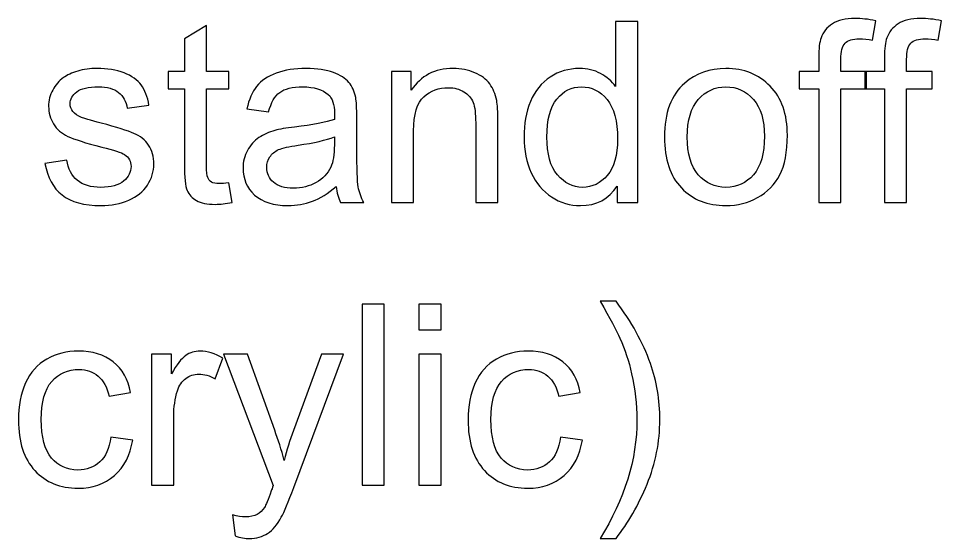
# Model space of a CAD drawing. Header units: inches. Extents: x -3.1 to 14.9, y -9.8 to 5.5.
# Drawn here: x 12.356 to 13.573, y -0.628 to 0.058 of the extents above; entities that cross this region are included whole.
import ezdxf

# ---------------------------------------------------------------- set-up
doc = ezdxf.new("R2010")
doc.units = ezdxf.units.IN
doc.header["$MEASUREMENT"] = 0
doc.layers.add('Layer 1', color=7, linetype='Continuous')

msp = doc.modelspace()

# ---------------------------------------------------------------- linework, layer by layer
at = {"layer": 'Layer 1', "color": 250}
for points, knots in [([(13.1451, -0.185), (13.1451, -0.185), (13.1451, -0.1632), (13.1451, -0.1632), (13.1451, -0.1632), (13.1341, -0.1804), (13.118, -0.1889), (13.0967, -0.1889), (13.0967, -0.1889), (13.083, -0.1889), (13.0703, -0.1851), (13.0587, -0.1775), (13.0587, -0.1775), (13.0472, -0.17), (13.0382, -0.1594), (13.0319, -0.1457), (13.0319, -0.1457), (13.0255, -0.1321), (13.0224, -0.1165), (13.0224, -0.0988), (13.0224, -0.0988), (13.0224, -0.0815), (13.0252, -0.0659), (13.031, -0.0518), (13.031, -0.0518), (13.0367, -0.0378), (13.0454, -0.027), (13.0569, -0.0195), (13.0569, -0.0195), (13.0684, -0.012), (13.0812, -0.0083), (13.0955, -0.0083), (13.0955, -0.0083), (13.1059, -0.0083), (13.1151, -0.0105), (13.1232, -0.0149), (13.1232, -0.0149), (13.1314, -0.0193), (13.138, -0.025), (13.1431, -0.032), (13.1431, -0.032), (13.1431, -0.032), (13.1431, 0.0536), (13.1431, 0.0536), (13.1431, 0.0536), (13.1431, 0.0536), (13.1722, 0.0536), (13.1722, 0.0536), (13.1722, 0.0536), (13.1722, 0.0536), (13.1722, -0.185), (13.1722, -0.185), (13.1722, -0.185), (13.1722, -0.185), (13.1451, -0.185), (13.1451, -0.185)], [0, 0, 0, 0, 0.066667, 0.066667, 0.066667, 0.066667, 0.133333, 0.133333, 0.133333, 0.133333, 0.2, 0.2, 0.2, 0.2, 0.266667, 0.266667, 0.266667, 0.266667, 0.333333, 0.333333, 0.333333, 0.333333, 0.4, 0.4, 0.4, 0.4, 0.466667, 0.466667, 0.466667, 0.466667, 0.533333, 0.533333, 0.533333, 0.533333, 0.6, 0.6, 0.6, 0.6, 0.666667, 0.666667, 0.666667, 0.666667, 0.733333, 0.733333, 0.733333, 0.733333, 0.8, 0.8, 0.8, 0.8, 0.866667, 0.866667, 0.866667, 0.866667, 1, 1, 1, 1]), ([(13.4107, -0.185), (13.4107, -0.185), (13.4107, -0.035), (13.4107, -0.035), (13.4107, -0.035), (13.4107, -0.035), (13.3849, -0.035), (13.3849, -0.035), (13.3849, -0.035), (13.3849, -0.035), (13.3849, -0.0122), (13.3849, -0.0122), (13.3849, -0.0122), (13.3849, -0.0122), (13.4107, -0.0122), (13.4107, -0.0122), (13.4107, -0.0122), (13.4107, -0.0122), (13.4107, 0.0062), (13.4107, 0.0062), (13.4107, 0.0062), (13.4107, 0.0178), (13.4117, 0.0265), (13.4138, 0.0321), (13.4138, 0.0321), (13.4166, 0.0397), (13.4216, 0.0459), (13.4287, 0.0506), (13.4287, 0.0506), (13.4358, 0.0553), (13.4457, 0.0576), (13.4586, 0.0576), (13.4586, 0.0576), (13.4668, 0.0576), (13.4759, 0.0567), (13.4859, 0.0547), (13.4859, 0.0547), (13.4859, 0.0547), (13.4815, 0.0291), (13.4815, 0.0291), (13.4815, 0.0291), (13.4755, 0.0302), (13.4697, 0.0308), (13.4642, 0.0308), (13.4642, 0.0308), (13.4554, 0.0308), (13.4491, 0.0289), (13.4454, 0.0251), (13.4454, 0.0251), (13.4417, 0.0213), (13.4399, 0.0142), (13.4399, 0.0037), (13.4399, 0.0037), (13.4399, 0.0037), (13.4399, -0.0122), (13.4399, -0.0122), (13.4399, -0.0122), (13.4399, -0.0122), (13.4735, -0.0122), (13.4735, -0.0122), (13.4735, -0.0122), (13.4735, -0.0122), (13.4735, -0.035), (13.4735, -0.035), (13.4735, -0.035), (13.4735, -0.035), (13.4399, -0.035), (13.4399, -0.035), (13.4399, -0.035), (13.4399, -0.035), (13.4399, -0.185), (13.4399, -0.185), (13.4399, -0.185), (13.4399, -0.185), (13.4107, -0.185), (13.4107, -0.185)], [0, 0, 0, 0, 0.05, 0.05, 0.05, 0.05, 0.1, 0.1, 0.1, 0.1, 0.15, 0.15, 0.15, 0.15, 0.2, 0.2, 0.2, 0.2, 0.25, 0.25, 0.25, 0.25, 0.3, 0.3, 0.3, 0.3, 0.35, 0.35, 0.35, 0.35, 0.4, 0.4, 0.4, 0.4, 0.45, 0.45, 0.45, 0.45, 0.5, 0.5, 0.5, 0.5, 0.55, 0.55, 0.55, 0.55, 0.6, 0.6, 0.6, 0.6, 0.65, 0.65, 0.65, 0.65, 0.7, 0.7, 0.7, 0.7, 0.75, 0.75, 0.75, 0.75, 0.8, 0.8, 0.8, 0.8, 0.85, 0.85, 0.85, 0.85, 0.9, 0.9, 0.9, 0.9, 1, 1, 1, 1]), ([(13.4973, -0.185), (13.4973, -0.185), (13.4973, -0.035), (13.4973, -0.035), (13.4973, -0.035), (13.4973, -0.035), (13.4715, -0.035), (13.4715, -0.035), (13.4715, -0.035), (13.4715, -0.035), (13.4715, -0.0122), (13.4715, -0.0122), (13.4715, -0.0122), (13.4715, -0.0122), (13.4973, -0.0122), (13.4973, -0.0122), (13.4973, -0.0122), (13.4973, -0.0122), (13.4973, 0.0062), (13.4973, 0.0062), (13.4973, 0.0062), (13.4973, 0.0178), (13.4984, 0.0265), (13.5004, 0.0321), (13.5004, 0.0321), (13.5032, 0.0397), (13.5082, 0.0459), (13.5153, 0.0506), (13.5153, 0.0506), (13.5224, 0.0553), (13.5324, 0.0576), (13.5452, 0.0576), (13.5452, 0.0576), (13.5534, 0.0576), (13.5625, 0.0567), (13.5725, 0.0547), (13.5725, 0.0547), (13.5725, 0.0547), (13.5681, 0.0291), (13.5681, 0.0291), (13.5681, 0.0291), (13.5621, 0.0302), (13.5563, 0.0308), (13.5509, 0.0308), (13.5509, 0.0308), (13.542, 0.0308), (13.5357, 0.0289), (13.532, 0.0251), (13.532, 0.0251), (13.5283, 0.0213), (13.5265, 0.0142), (13.5265, 0.0037), (13.5265, 0.0037), (13.5265, 0.0037), (13.5265, -0.0122), (13.5265, -0.0122), (13.5265, -0.0122), (13.5265, -0.0122), (13.5601, -0.0122), (13.5601, -0.0122), (13.5601, -0.0122), (13.5601, -0.0122), (13.5601, -0.035), (13.5601, -0.035), (13.5601, -0.035), (13.5601, -0.035), (13.5265, -0.035), (13.5265, -0.035), (13.5265, -0.035), (13.5265, -0.035), (13.5265, -0.185), (13.5265, -0.185), (13.5265, -0.185), (13.5265, -0.185), (13.4973, -0.185), (13.4973, -0.185)], [0, 0, 0, 0, 0.05, 0.05, 0.05, 0.05, 0.1, 0.1, 0.1, 0.1, 0.15, 0.15, 0.15, 0.15, 0.2, 0.2, 0.2, 0.2, 0.25, 0.25, 0.25, 0.25, 0.3, 0.3, 0.3, 0.3, 0.35, 0.35, 0.35, 0.35, 0.4, 0.4, 0.4, 0.4, 0.45, 0.45, 0.45, 0.45, 0.5, 0.5, 0.5, 0.5, 0.55, 0.55, 0.55, 0.55, 0.6, 0.6, 0.6, 0.6, 0.65, 0.65, 0.65, 0.65, 0.7, 0.7, 0.7, 0.7, 0.75, 0.75, 0.75, 0.75, 0.8, 0.8, 0.8, 0.8, 0.85, 0.85, 0.85, 0.85, 0.9, 0.9, 0.9, 0.9, 1, 1, 1, 1]), ([(12.6335, -0.1588), (12.6335, -0.1588), (12.6377, -0.1847), (12.6377, -0.1847), (12.6377, -0.1847), (12.6295, -0.1864), (12.6221, -0.1873), (12.6156, -0.1873), (12.6156, -0.1873), (12.605, -0.1873), (12.5967, -0.1856), (12.5909, -0.1823), (12.5909, -0.1823), (12.585, -0.1789), (12.5809, -0.1745), (12.5785, -0.169), (12.5785, -0.169), (12.5761, -0.1635), (12.5749, -0.152), (12.5749, -0.1344), (12.5749, -0.1344), (12.5749, -0.1344), (12.5749, -0.035), (12.5749, -0.035), (12.5749, -0.035), (12.5749, -0.035), (12.5534, -0.035), (12.5534, -0.035), (12.5534, -0.035), (12.5534, -0.035), (12.5534, -0.0122), (12.5534, -0.0122), (12.5534, -0.0122), (12.5534, -0.0122), (12.5749, -0.0122), (12.5749, -0.0122), (12.5749, -0.0122), (12.5749, -0.0122), (12.5749, 0.0306), (12.5749, 0.0306), (12.5749, 0.0306), (12.5749, 0.0306), (12.6041, 0.0482), (12.6041, 0.0482), (12.6041, 0.0482), (12.6041, 0.0482), (12.6041, -0.0122), (12.6041, -0.0122), (12.6041, -0.0122), (12.6041, -0.0122), (12.6335, -0.0122), (12.6335, -0.0122), (12.6335, -0.0122), (12.6335, -0.0122), (12.6335, -0.035), (12.6335, -0.035), (12.6335, -0.035), (12.6335, -0.035), (12.6041, -0.035), (12.6041, -0.035), (12.6041, -0.035), (12.6041, -0.035), (12.6041, -0.136), (12.6041, -0.136), (12.6041, -0.136), (12.6041, -0.1444), (12.6046, -0.1498), (12.6056, -0.1521), (12.6056, -0.1521), (12.6066, -0.1545), (12.6083, -0.1564), (12.6106, -0.1579), (12.6106, -0.1579), (12.613, -0.1593), (12.6163, -0.16), (12.6206, -0.16), (12.6206, -0.16), (12.6239, -0.16), (12.6282, -0.1596), (12.6335, -0.1588)], [0, 0, 0, 0, 0.047619, 0.047619, 0.047619, 0.047619, 0.095238, 0.095238, 0.095238, 0.095238, 0.142857, 0.142857, 0.142857, 0.142857, 0.190476, 0.190476, 0.190476, 0.190476, 0.238095, 0.238095, 0.238095, 0.238095, 0.285714, 0.285714, 0.285714, 0.285714, 0.333333, 0.333333, 0.333333, 0.333333, 0.380952, 0.380952, 0.380952, 0.380952, 0.428571, 0.428571, 0.428571, 0.428571, 0.47619, 0.47619, 0.47619, 0.47619, 0.52381, 0.52381, 0.52381, 0.52381, 0.571429, 0.571429, 0.571429, 0.571429, 0.619048, 0.619048, 0.619048, 0.619048, 0.666667, 0.666667, 0.666667, 0.666667, 0.714286, 0.714286, 0.714286, 0.714286, 0.761905, 0.761905, 0.761905, 0.761905, 0.809524, 0.809524, 0.809524, 0.809524, 0.857143, 0.857143, 0.857143, 0.857143, 0.904762, 0.904762, 0.904762, 0.904762, 1, 1, 1, 1]), ([(12.3912, -0.1334), (12.3912, -0.1334), (12.4201, -0.1289), (12.4201, -0.1289), (12.4201, -0.1289), (12.4217, -0.1405), (12.4263, -0.1494), (12.4337, -0.1556), (12.4337, -0.1556), (12.4411, -0.1618), (12.4515, -0.1649), (12.4649, -0.1649), (12.4649, -0.1649), (12.4784, -0.1649), (12.4884, -0.1621), (12.4949, -0.1566), (12.4949, -0.1566), (12.5014, -0.1511), (12.5046, -0.1447), (12.5046, -0.1374), (12.5046, -0.1374), (12.5046, -0.1307), (12.5017, -0.1255), (12.496, -0.1217), (12.496, -0.1217), (12.492, -0.1191), (12.482, -0.1158), (12.466, -0.1118), (12.466, -0.1118), (12.4446, -0.1064), (12.4296, -0.1017), (12.4214, -0.0977), (12.4214, -0.0977), (12.4131, -0.0938), (12.4067, -0.0883), (12.4025, -0.0813), (12.4025, -0.0813), (12.3982, -0.0743), (12.396, -0.0665), (12.396, -0.0581), (12.396, -0.0581), (12.396, -0.0504), (12.3978, -0.0433), (12.4014, -0.0367), (12.4014, -0.0367), (12.4049, -0.0301), (12.4097, -0.0246), (12.4157, -0.0203), (12.4157, -0.0203), (12.4203, -0.017), (12.4265, -0.0141), (12.4344, -0.0118), (12.4344, -0.0118), (12.4422, -0.0094), (12.4507, -0.0083), (12.4597, -0.0083), (12.4597, -0.0083), (12.4732, -0.0083), (12.4851, -0.0103), (12.4954, -0.0141), (12.4954, -0.0141), (12.5057, -0.018), (12.5132, -0.0233), (12.5181, -0.03), (12.5181, -0.03), (12.523, -0.0367), (12.5264, -0.0456), (12.5282, -0.0568), (12.5282, -0.0568), (12.5282, -0.0568), (12.4996, -0.0607), (12.4996, -0.0607), (12.4996, -0.0607), (12.4982, -0.0518), (12.4945, -0.0449), (12.4882, -0.0399), (12.4882, -0.0399), (12.482, -0.0349), (12.4732, -0.0324), (12.4618, -0.0324), (12.4618, -0.0324), (12.4484, -0.0324), (12.4387, -0.0346), (12.433, -0.039), (12.433, -0.039), (12.4272, -0.0435), (12.4244, -0.0487), (12.4244, -0.0546), (12.4244, -0.0546), (12.4244, -0.0585), (12.4256, -0.0619), (12.428, -0.0649), (12.428, -0.0649), (12.4304, -0.0681), (12.4341, -0.0706), (12.4392, -0.0728), (12.4392, -0.0728), (12.4421, -0.0738), (12.4507, -0.0763), (12.4651, -0.0802), (12.4651, -0.0802), (12.4858, -0.0858), (12.5002, -0.0903), (12.5084, -0.0938), (12.5084, -0.0938), (12.5166, -0.0973), (12.5231, -0.1025), (12.5277, -0.1092), (12.5277, -0.1092), (12.5324, -0.1159), (12.5347, -0.1243), (12.5347, -0.1343), (12.5347, -0.1343), (12.5347, -0.144), (12.5319, -0.1532), (12.5262, -0.1619), (12.5262, -0.1619), (12.5205, -0.1705), (12.5122, -0.1771), (12.5015, -0.1819), (12.5015, -0.1819), (12.4908, -0.1866), (12.4786, -0.1889), (12.4651, -0.1889), (12.4651, -0.1889), (12.4426, -0.1889), (12.4255, -0.1843), (12.4137, -0.1749), (12.4137, -0.1749), (12.4019, -0.1656), (12.3944, -0.1518), (12.3912, -0.1334)], [0, 0, 0, 0, 0.029412, 0.029412, 0.029412, 0.029412, 0.058824, 0.058824, 0.058824, 0.058824, 0.088235, 0.088235, 0.088235, 0.088235, 0.117647, 0.117647, 0.117647, 0.117647, 0.147059, 0.147059, 0.147059, 0.147059, 0.176471, 0.176471, 0.176471, 0.176471, 0.205882, 0.205882, 0.205882, 0.205882, 0.235294, 0.235294, 0.235294, 0.235294, 0.264706, 0.264706, 0.264706, 0.264706, 0.294118, 0.294118, 0.294118, 0.294118, 0.323529, 0.323529, 0.323529, 0.323529, 0.352941, 0.352941, 0.352941, 0.352941, 0.382353, 0.382353, 0.382353, 0.382353, 0.411765, 0.411765, 0.411765, 0.411765, 0.441176, 0.441176, 0.441176, 0.441176, 0.470588, 0.470588, 0.470588, 0.470588, 0.5, 0.5, 0.5, 0.5, 0.529412, 0.529412, 0.529412, 0.529412, 0.558824, 0.558824, 0.558824, 0.558824, 0.588235, 0.588235, 0.588235, 0.588235, 0.617647, 0.617647, 0.617647, 0.617647, 0.647059, 0.647059, 0.647059, 0.647059, 0.676471, 0.676471, 0.676471, 0.676471, 0.705882, 0.705882, 0.705882, 0.705882, 0.735294, 0.735294, 0.735294, 0.735294, 0.764706, 0.764706, 0.764706, 0.764706, 0.794118, 0.794118, 0.794118, 0.794118, 0.823529, 0.823529, 0.823529, 0.823529, 0.852941, 0.852941, 0.852941, 0.852941, 0.882353, 0.882353, 0.882353, 0.882353, 0.911765, 0.911765, 0.911765, 0.911765, 0.941176, 0.941176, 0.941176, 0.941176, 1, 1, 1, 1]), ([(12.775, -0.1637), (12.7641, -0.1729), (12.7536, -0.1794), (12.7436, -0.1833), (12.7436, -0.1833), (12.7336, -0.187), (12.7228, -0.1889), (12.7113, -0.1889), (12.7113, -0.1889), (12.6923, -0.1889), (12.6777, -0.1843), (12.6675, -0.175), (12.6675, -0.175), (12.6574, -0.1658), (12.6522, -0.1539), (12.6522, -0.1395), (12.6522, -0.1395), (12.6522, -0.131), (12.6541, -0.1233), (12.658, -0.1163), (12.658, -0.1163), (12.6619, -0.1093), (12.6669, -0.1036), (12.6731, -0.0994), (12.6731, -0.0994), (12.6794, -0.0952), (12.6864, -0.092), (12.6942, -0.0898), (12.6942, -0.0898), (12.7, -0.0883), (12.7086, -0.0868), (12.7202, -0.0854), (12.7202, -0.0854), (12.7439, -0.0826), (12.7614, -0.0793), (12.7725, -0.0753), (12.7725, -0.0753), (12.7726, -0.0713), (12.7727, -0.0688), (12.7727, -0.0677), (12.7727, -0.0677), (12.7727, -0.0558), (12.7699, -0.0473), (12.7644, -0.0425), (12.7644, -0.0425), (12.7569, -0.0358), (12.7457, -0.0325), (12.731, -0.0325), (12.731, -0.0325), (12.7172, -0.0325), (12.7071, -0.0349), (12.7005, -0.0398), (12.7005, -0.0398), (12.6939, -0.0446), (12.6891, -0.0531), (12.6859, -0.0654), (12.6859, -0.0654), (12.6859, -0.0654), (12.6573, -0.0615), (12.6573, -0.0615), (12.6573, -0.0615), (12.6599, -0.0493), (12.6642, -0.0393), (12.6701, -0.0318), (12.6701, -0.0318), (12.6761, -0.0243), (12.6847, -0.0184), (12.696, -0.0144), (12.696, -0.0144), (12.7073, -0.0103), (12.7204, -0.0083), (12.7352, -0.0083), (12.7352, -0.0083), (12.75, -0.0083), (12.762, -0.01), (12.7712, -0.0135), (12.7712, -0.0135), (12.7804, -0.017), (12.7872, -0.0213), (12.7916, -0.0266), (12.7916, -0.0266), (12.7959, -0.0319), (12.7989, -0.0385), (12.8007, -0.0465), (12.8007, -0.0465), (12.8016, -0.0515), (12.8021, -0.0605), (12.8021, -0.0735), (12.8021, -0.0735), (12.8021, -0.0735), (12.8021, -0.1126), (12.8021, -0.1126), (12.8021, -0.1126), (12.8021, -0.1399), (12.8027, -0.1571), (12.804, -0.1643), (12.804, -0.1643), (12.8052, -0.1715), (12.8077, -0.1784), (12.8114, -0.185), (12.8114, -0.185), (12.8114, -0.185), (12.7808, -0.185), (12.7808, -0.185), (12.7808, -0.185), (12.7778, -0.179), (12.7758, -0.1719), (12.775, -0.1637)], [0, 0, 0, 0, 0.035714, 0.035714, 0.035714, 0.035714, 0.071429, 0.071429, 0.071429, 0.071429, 0.107143, 0.107143, 0.107143, 0.107143, 0.142857, 0.142857, 0.142857, 0.142857, 0.178571, 0.178571, 0.178571, 0.178571, 0.214286, 0.214286, 0.214286, 0.214286, 0.25, 0.25, 0.25, 0.25, 0.285714, 0.285714, 0.285714, 0.285714, 0.321429, 0.321429, 0.321429, 0.321429, 0.357143, 0.357143, 0.357143, 0.357143, 0.392857, 0.392857, 0.392857, 0.392857, 0.428571, 0.428571, 0.428571, 0.428571, 0.464286, 0.464286, 0.464286, 0.464286, 0.5, 0.5, 0.5, 0.5, 0.535714, 0.535714, 0.535714, 0.535714, 0.571429, 0.571429, 0.571429, 0.571429, 0.607143, 0.607143, 0.607143, 0.607143, 0.642857, 0.642857, 0.642857, 0.642857, 0.678571, 0.678571, 0.678571, 0.678571, 0.714286, 0.714286, 0.714286, 0.714286, 0.75, 0.75, 0.75, 0.75, 0.785714, 0.785714, 0.785714, 0.785714, 0.821429, 0.821429, 0.821429, 0.821429, 0.857143, 0.857143, 0.857143, 0.857143, 0.892857, 0.892857, 0.892857, 0.892857, 0.928571, 0.928571, 0.928571, 0.928571, 1, 1, 1, 1]), ([(12.8476, -0.185), (12.8476, -0.185), (12.8476, -0.0122), (12.8476, -0.0122), (12.8476, -0.0122), (12.8476, -0.0122), (12.8739, -0.0122), (12.8739, -0.0122), (12.8739, -0.0122), (12.8739, -0.0122), (12.8739, -0.0368), (12.8739, -0.0368), (12.8739, -0.0368), (12.8866, -0.0178), (12.905, -0.0083), (12.9289, -0.0083), (12.9289, -0.0083), (12.9394, -0.0083), (12.9489, -0.0101), (12.9576, -0.0139), (12.9576, -0.0139), (12.9664, -0.0176), (12.9729, -0.0225), (12.9772, -0.0286), (12.9772, -0.0286), (12.9816, -0.0347), (12.9846, -0.0419), (12.9864, -0.0503), (12.9864, -0.0503), (12.9875, -0.0557), (12.988, -0.0652), (12.988, -0.0788), (12.988, -0.0788), (12.988, -0.0788), (12.988, -0.185), (12.988, -0.185), (12.988, -0.185), (12.988, -0.185), (12.9587, -0.185), (12.9587, -0.185), (12.9587, -0.185), (12.9587, -0.185), (12.9587, -0.0799), (12.9587, -0.0799), (12.9587, -0.0799), (12.9587, -0.068), (12.9576, -0.059), (12.9553, -0.0531), (12.9553, -0.0531), (12.953, -0.0472), (12.949, -0.0425), (12.9432, -0.039), (12.9432, -0.039), (12.9374, -0.0354), (12.9306, -0.0336), (12.9227, -0.0336), (12.9227, -0.0336), (12.9102, -0.0336), (12.8995, -0.0376), (12.8904, -0.0455), (12.8904, -0.0455), (12.8814, -0.0535), (12.8769, -0.0685), (12.8769, -0.0906), (12.8769, -0.0906), (12.8769, -0.0906), (12.8769, -0.185), (12.8769, -0.185), (12.8769, -0.185), (12.8769, -0.185), (12.8476, -0.185), (12.8476, -0.185)], [0, 0, 0, 0, 0.052632, 0.052632, 0.052632, 0.052632, 0.105263, 0.105263, 0.105263, 0.105263, 0.157895, 0.157895, 0.157895, 0.157895, 0.210526, 0.210526, 0.210526, 0.210526, 0.263158, 0.263158, 0.263158, 0.263158, 0.315789, 0.315789, 0.315789, 0.315789, 0.368421, 0.368421, 0.368421, 0.368421, 0.421053, 0.421053, 0.421053, 0.421053, 0.473684, 0.473684, 0.473684, 0.473684, 0.526316, 0.526316, 0.526316, 0.526316, 0.578947, 0.578947, 0.578947, 0.578947, 0.631579, 0.631579, 0.631579, 0.631579, 0.684211, 0.684211, 0.684211, 0.684211, 0.736842, 0.736842, 0.736842, 0.736842, 0.789474, 0.789474, 0.789474, 0.789474, 0.842105, 0.842105, 0.842105, 0.842105, 0.894737, 0.894737, 0.894737, 0.894737, 1, 1, 1, 1]), ([(13.2074, -0.0986), (13.2074, -0.0666), (13.2163, -0.0429), (13.2341, -0.0275), (13.2341, -0.0275), (13.249, -0.0147), (13.2671, -0.0083), (13.2885, -0.0083), (13.2885, -0.0083), (13.3122, -0.0083), (13.3317, -0.016), (13.3467, -0.0316), (13.3467, -0.0316), (13.3619, -0.0472), (13.3694, -0.0687), (13.3694, -0.0961), (13.3694, -0.0961), (13.3694, -0.1184), (13.366, -0.1359), (13.3594, -0.1486), (13.3594, -0.1486), (13.3527, -0.1614), (13.343, -0.1713), (13.3302, -0.1784), (13.3302, -0.1784), (13.3175, -0.1854), (13.3036, -0.1889), (13.2885, -0.1889), (13.2885, -0.1889), (13.2643, -0.1889), (13.2447, -0.1812), (13.2298, -0.1656), (13.2298, -0.1656), (13.2149, -0.1501), (13.2074, -0.1278), (13.2074, -0.0986)], [0, 0, 0, 0, 0.1, 0.1, 0.1, 0.1, 0.2, 0.2, 0.2, 0.2, 0.3, 0.3, 0.3, 0.3, 0.4, 0.4, 0.4, 0.4, 0.5, 0.5, 0.5, 0.5, 0.6, 0.6, 0.6, 0.6, 0.7, 0.7, 0.7, 0.7, 0.8, 0.8, 0.8, 0.8, 1, 1, 1, 1]), ([(13.0525, -0.0988), (13.0525, -0.1209), (13.0571, -0.1375), (13.0665, -0.1484), (13.0665, -0.1484), (13.0758, -0.1594), (13.0868, -0.1649), (13.0995, -0.1649), (13.0995, -0.1649), (13.1123, -0.1649), (13.1232, -0.1596), (13.1321, -0.1491), (13.1321, -0.1491), (13.1411, -0.1387), (13.1456, -0.1227), (13.1456, -0.1012), (13.1456, -0.1012), (13.1456, -0.0775), (13.141, -0.0602), (13.1319, -0.0491), (13.1319, -0.0491), (13.1228, -0.038), (13.1116, -0.0325), (13.0982, -0.0325), (13.0982, -0.0325), (13.0852, -0.0325), (13.0743, -0.0379), (13.0656, -0.0485), (13.0656, -0.0485), (13.0569, -0.0591), (13.0525, -0.0759), (13.0525, -0.0988)], [0, 0, 0, 0, 0.111111, 0.111111, 0.111111, 0.111111, 0.222222, 0.222222, 0.222222, 0.222222, 0.333333, 0.333333, 0.333333, 0.333333, 0.444444, 0.444444, 0.444444, 0.444444, 0.555556, 0.555556, 0.555556, 0.555556, 0.666667, 0.666667, 0.666667, 0.666667, 0.777778, 0.777778, 0.777778, 0.777778, 1, 1, 1, 1]), ([(13.2375, -0.0986), (13.2375, -0.1208), (13.2424, -0.1373), (13.252, -0.1483), (13.252, -0.1483), (13.2617, -0.1594), (13.2739, -0.1649), (13.2885, -0.1649), (13.2885, -0.1649), (13.303, -0.1649), (13.3151, -0.1593), (13.3248, -0.1483), (13.3248, -0.1483), (13.3344, -0.1372), (13.3392, -0.1203), (13.3392, -0.0976), (13.3392, -0.0976), (13.3392, -0.0763), (13.3344, -0.06), (13.3247, -0.049), (13.3247, -0.049), (13.315, -0.038), (13.3029, -0.0325), (13.2885, -0.0325), (13.2885, -0.0325), (13.2739, -0.0325), (13.2617, -0.038), (13.252, -0.049), (13.252, -0.049), (13.2424, -0.0599), (13.2375, -0.0765), (13.2375, -0.0986)], [0, 0, 0, 0, 0.111111, 0.111111, 0.111111, 0.111111, 0.222222, 0.222222, 0.222222, 0.222222, 0.333333, 0.333333, 0.333333, 0.333333, 0.444444, 0.444444, 0.444444, 0.444444, 0.555556, 0.555556, 0.555556, 0.555556, 0.666667, 0.666667, 0.666667, 0.666667, 0.777778, 0.777778, 0.777778, 0.777778, 1, 1, 1, 1]), ([(12.7725, -0.0983), (12.7619, -0.1026), (12.7459, -0.1063), (12.7247, -0.1094), (12.7247, -0.1094), (12.7126, -0.1111), (12.7041, -0.113), (12.6991, -0.1152), (12.6991, -0.1152), (12.6941, -0.1174), (12.6902, -0.1205), (12.6876, -0.1248), (12.6876, -0.1248), (12.6849, -0.1289), (12.6835, -0.1335), (12.6835, -0.1386), (12.6835, -0.1386), (12.6835, -0.1465), (12.6865, -0.153), (12.6924, -0.1582), (12.6924, -0.1582), (12.6982, -0.1634), (12.7069, -0.166), (12.7183, -0.166), (12.7183, -0.166), (12.7296, -0.166), (12.7396, -0.1635), (12.7484, -0.1586), (12.7484, -0.1586), (12.7572, -0.1536), (12.7637, -0.1469), (12.7678, -0.1383), (12.7678, -0.1383), (12.771, -0.1317), (12.7725, -0.1219), (12.7725, -0.109), (12.7725, -0.109), (12.7725, -0.109), (12.7725, -0.0983), (12.7725, -0.0983)], [0, 0, 0, 0, 0.090909, 0.090909, 0.090909, 0.090909, 0.181818, 0.181818, 0.181818, 0.181818, 0.272727, 0.272727, 0.272727, 0.272727, 0.363636, 0.363636, 0.363636, 0.363636, 0.454545, 0.454545, 0.454545, 0.454545, 0.545455, 0.545455, 0.545455, 0.545455, 0.636364, 0.636364, 0.636364, 0.636364, 0.727273, 0.727273, 0.727273, 0.727273, 0.818182, 0.818182, 0.818182, 0.818182, 1, 1, 1, 1]), ([(13.1436, -0.6276), (13.1436, -0.6276), (13.1226, -0.6276), (13.1226, -0.6276), (13.1226, -0.6276), (13.155, -0.5755), (13.1712, -0.5234), (13.1712, -0.4711), (13.1712, -0.4711), (13.1712, -0.4508), (13.1689, -0.4305), (13.1642, -0.4104), (13.1642, -0.4104), (13.1606, -0.3942), (13.1554, -0.3785), (13.1488, -0.3636), (13.1488, -0.3636), (13.1446, -0.3538), (13.1359, -0.3375), (13.1226, -0.3148), (13.1226, -0.3148), (13.1226, -0.3148), (13.1436, -0.3148), (13.1436, -0.3148), (13.1436, -0.3148), (13.164, -0.342), (13.1791, -0.3693), (13.1889, -0.3968), (13.1889, -0.3968), (13.1972, -0.4204), (13.2014, -0.4451), (13.2014, -0.471), (13.2014, -0.471), (13.2014, -0.5003), (13.1957, -0.5286), (13.1845, -0.556), (13.1845, -0.556), (13.1733, -0.5833), (13.1596, -0.6072), (13.1436, -0.6276)], [0, 0, 0, 0, 0.090909, 0.090909, 0.090909, 0.090909, 0.181818, 0.181818, 0.181818, 0.181818, 0.272727, 0.272727, 0.272727, 0.272727, 0.363636, 0.363636, 0.363636, 0.363636, 0.454545, 0.454545, 0.454545, 0.454545, 0.545455, 0.545455, 0.545455, 0.545455, 0.636364, 0.636364, 0.636364, 0.636364, 0.727273, 0.727273, 0.727273, 0.727273, 0.818182, 0.818182, 0.818182, 0.818182, 1, 1, 1, 1]), ([(12.809, -0.5574), (12.809, -0.5574), (12.809, -0.3188), (12.809, -0.3188), (12.809, -0.3188), (12.809, -0.3188), (12.8382, -0.3188), (12.8382, -0.3188), (12.8382, -0.3188), (12.8382, -0.3188), (12.8382, -0.5574), (12.8382, -0.5574), (12.8382, -0.5574), (12.8382, -0.5574), (12.809, -0.5574), (12.809, -0.5574)], [0, 0, 0, 0, 0.2, 0.2, 0.2, 0.2, 0.4, 0.4, 0.4, 0.4, 0.6, 0.6, 0.6, 0.6, 1, 1, 1, 1]), ([(12.8838, -0.3525), (12.8838, -0.3525), (12.8838, -0.3188), (12.8838, -0.3188), (12.8838, -0.3188), (12.8838, -0.3188), (12.9131, -0.3188), (12.9131, -0.3188), (12.9131, -0.3188), (12.9131, -0.3188), (12.9131, -0.3525), (12.9131, -0.3525), (12.9131, -0.3525), (12.9131, -0.3525), (12.8838, -0.3525), (12.8838, -0.3525)], [0, 0, 0, 0, 0.2, 0.2, 0.2, 0.2, 0.4, 0.4, 0.4, 0.4, 0.6, 0.6, 0.6, 0.6, 1, 1, 1, 1]), ([(12.4781, -0.4941), (12.4781, -0.4941), (12.5068, -0.4979), (12.5068, -0.4979), (12.5068, -0.4979), (12.5037, -0.5177), (12.4957, -0.5333), (12.4827, -0.5445), (12.4827, -0.5445), (12.4697, -0.5557), (12.4538, -0.5613), (12.4349, -0.5613), (12.4349, -0.5613), (12.4113, -0.5613), (12.3922, -0.5536), (12.3779, -0.5381), (12.3779, -0.5381), (12.3635, -0.5227), (12.3563, -0.5005), (12.3563, -0.4716), (12.3563, -0.4716), (12.3563, -0.453), (12.3594, -0.4366), (12.3656, -0.4226), (12.3656, -0.4226), (12.3718, -0.4086), (12.3812, -0.3981), (12.3938, -0.3911), (12.3938, -0.3911), (12.4065, -0.3841), (12.4202, -0.3806), (12.4351, -0.3806), (12.4351, -0.3806), (12.4538, -0.3806), (12.4692, -0.3854), (12.4811, -0.3949), (12.4811, -0.3949), (12.4931, -0.4044), (12.5007, -0.4179), (12.5041, -0.4354), (12.5041, -0.4354), (12.5041, -0.4354), (12.4756, -0.4398), (12.4756, -0.4398), (12.4756, -0.4398), (12.4729, -0.4281), (12.4681, -0.4194), (12.4612, -0.4135), (12.4612, -0.4135), (12.4543, -0.4077), (12.446, -0.4048), (12.4362, -0.4048), (12.4362, -0.4048), (12.4215, -0.4048), (12.4095, -0.41), (12.4002, -0.4206), (12.4002, -0.4206), (12.391, -0.4312), (12.3864, -0.4479), (12.3864, -0.4708), (12.3864, -0.4708), (12.3864, -0.494), (12.3908, -0.5109), (12.3998, -0.5215), (12.3998, -0.5215), (12.4087, -0.532), (12.4203, -0.5373), (12.4346, -0.5373), (12.4346, -0.5373), (12.4461, -0.5373), (12.4557, -0.5337), (12.4634, -0.5266), (12.4634, -0.5266), (12.4711, -0.5196), (12.476, -0.5088), (12.4781, -0.4941)], [0, 0, 0, 0, 0.05, 0.05, 0.05, 0.05, 0.1, 0.1, 0.1, 0.1, 0.15, 0.15, 0.15, 0.15, 0.2, 0.2, 0.2, 0.2, 0.25, 0.25, 0.25, 0.25, 0.3, 0.3, 0.3, 0.3, 0.35, 0.35, 0.35, 0.35, 0.4, 0.4, 0.4, 0.4, 0.45, 0.45, 0.45, 0.45, 0.5, 0.5, 0.5, 0.5, 0.55, 0.55, 0.55, 0.55, 0.6, 0.6, 0.6, 0.6, 0.65, 0.65, 0.65, 0.65, 0.7, 0.7, 0.7, 0.7, 0.75, 0.75, 0.75, 0.75, 0.8, 0.8, 0.8, 0.8, 0.85, 0.85, 0.85, 0.85, 0.9, 0.9, 0.9, 0.9, 1, 1, 1, 1]), ([(12.5316, -0.5574), (12.5316, -0.5574), (12.5316, -0.3846), (12.5316, -0.3846), (12.5316, -0.3846), (12.5316, -0.3846), (12.558, -0.3846), (12.558, -0.3846), (12.558, -0.3846), (12.558, -0.3846), (12.558, -0.4108), (12.558, -0.4108), (12.558, -0.4108), (12.5647, -0.3985), (12.5709, -0.3904), (12.5766, -0.3865), (12.5766, -0.3865), (12.5823, -0.3826), (12.5886, -0.3806), (12.5954, -0.3806), (12.5954, -0.3806), (12.6053, -0.3806), (12.6153, -0.3838), (12.6255, -0.3901), (12.6255, -0.3901), (12.6255, -0.3901), (12.6154, -0.4173), (12.6154, -0.4173), (12.6154, -0.4173), (12.6083, -0.413), (12.6011, -0.4109), (12.594, -0.4109), (12.594, -0.4109), (12.5875, -0.4109), (12.5818, -0.4129), (12.5767, -0.4167), (12.5767, -0.4167), (12.5716, -0.4206), (12.568, -0.4259), (12.5658, -0.4328), (12.5658, -0.4328), (12.5625, -0.4431), (12.5609, -0.4545), (12.5609, -0.4669), (12.5609, -0.4669), (12.5609, -0.4669), (12.5609, -0.5574), (12.5609, -0.5574), (12.5609, -0.5574), (12.5609, -0.5574), (12.5316, -0.5574), (12.5316, -0.5574)], [0, 0, 0, 0, 0.071429, 0.071429, 0.071429, 0.071429, 0.142857, 0.142857, 0.142857, 0.142857, 0.214286, 0.214286, 0.214286, 0.214286, 0.285714, 0.285714, 0.285714, 0.285714, 0.357143, 0.357143, 0.357143, 0.357143, 0.428571, 0.428571, 0.428571, 0.428571, 0.5, 0.5, 0.5, 0.5, 0.571429, 0.571429, 0.571429, 0.571429, 0.642857, 0.642857, 0.642857, 0.642857, 0.714286, 0.714286, 0.714286, 0.714286, 0.785714, 0.785714, 0.785714, 0.785714, 0.857143, 0.857143, 0.857143, 0.857143, 1, 1, 1, 1]), ([(12.6416, -0.624), (12.6416, -0.624), (12.6384, -0.5965), (12.6384, -0.5965), (12.6384, -0.5965), (12.6448, -0.5982), (12.6504, -0.5991), (12.6551, -0.5991), (12.6551, -0.5991), (12.6616, -0.5991), (12.6669, -0.598), (12.6707, -0.5958), (12.6707, -0.5958), (12.6747, -0.5936), (12.6779, -0.5906), (12.6804, -0.5867), (12.6804, -0.5867), (12.6822, -0.5838), (12.6852, -0.5765), (12.6893, -0.5649), (12.6893, -0.5649), (12.6899, -0.5633), (12.6907, -0.5609), (12.6919, -0.5578), (12.6919, -0.5578), (12.6919, -0.5578), (12.6264, -0.3846), (12.6264, -0.3846), (12.6264, -0.3846), (12.6264, -0.3846), (12.6579, -0.3846), (12.6579, -0.3846), (12.6579, -0.3846), (12.6579, -0.3846), (12.6939, -0.4846), (12.6939, -0.4846), (12.6939, -0.4846), (12.6985, -0.4974), (12.7027, -0.5107), (12.7064, -0.5247), (12.7064, -0.5247), (12.7098, -0.5113), (12.7138, -0.4981), (12.7185, -0.4853), (12.7185, -0.4853), (12.7185, -0.4853), (12.7554, -0.3846), (12.7554, -0.3846), (12.7554, -0.3846), (12.7554, -0.3846), (12.7847, -0.3846), (12.7847, -0.3846), (12.7847, -0.3846), (12.7847, -0.3846), (12.719, -0.5604), (12.719, -0.5604), (12.719, -0.5604), (12.7119, -0.5794), (12.7064, -0.5924), (12.7025, -0.5996), (12.7025, -0.5996), (12.6973, -0.6093), (12.6914, -0.6163), (12.6846, -0.6208), (12.6846, -0.6208), (12.6779, -0.6253), (12.6699, -0.6276), (12.6605, -0.6276), (12.6605, -0.6276), (12.6549, -0.6276), (12.6486, -0.6264), (12.6416, -0.624)], [0, 0, 0, 0, 0.052632, 0.052632, 0.052632, 0.052632, 0.105263, 0.105263, 0.105263, 0.105263, 0.157895, 0.157895, 0.157895, 0.157895, 0.210526, 0.210526, 0.210526, 0.210526, 0.263158, 0.263158, 0.263158, 0.263158, 0.315789, 0.315789, 0.315789, 0.315789, 0.368421, 0.368421, 0.368421, 0.368421, 0.421053, 0.421053, 0.421053, 0.421053, 0.473684, 0.473684, 0.473684, 0.473684, 0.526316, 0.526316, 0.526316, 0.526316, 0.578947, 0.578947, 0.578947, 0.578947, 0.631579, 0.631579, 0.631579, 0.631579, 0.684211, 0.684211, 0.684211, 0.684211, 0.736842, 0.736842, 0.736842, 0.736842, 0.789474, 0.789474, 0.789474, 0.789474, 0.842105, 0.842105, 0.842105, 0.842105, 0.894737, 0.894737, 0.894737, 0.894737, 1, 1, 1, 1]), ([(12.8838, -0.5574), (12.8838, -0.5574), (12.8838, -0.3846), (12.8838, -0.3846), (12.8838, -0.3846), (12.8838, -0.3846), (12.9131, -0.3846), (12.9131, -0.3846), (12.9131, -0.3846), (12.9131, -0.3846), (12.9131, -0.5574), (12.9131, -0.5574), (12.9131, -0.5574), (12.9131, -0.5574), (12.8838, -0.5574), (12.8838, -0.5574)], [0, 0, 0, 0, 0.2, 0.2, 0.2, 0.2, 0.4, 0.4, 0.4, 0.4, 0.6, 0.6, 0.6, 0.6, 1, 1, 1, 1]), ([(13.0705, -0.4941), (13.0705, -0.4941), (13.0993, -0.4979), (13.0993, -0.4979), (13.0993, -0.4979), (13.0962, -0.5177), (13.0881, -0.5333), (13.0751, -0.5445), (13.0751, -0.5445), (13.0622, -0.5557), (13.0462, -0.5613), (13.0274, -0.5613), (13.0274, -0.5613), (13.0037, -0.5613), (12.9847, -0.5536), (12.9704, -0.5381), (12.9704, -0.5381), (12.956, -0.5227), (12.9487, -0.5005), (12.9487, -0.4716), (12.9487, -0.4716), (12.9487, -0.453), (12.9519, -0.4366), (12.958, -0.4226), (12.958, -0.4226), (12.9642, -0.4086), (12.9736, -0.3981), (12.9863, -0.3911), (12.9863, -0.3911), (12.9989, -0.3841), (13.0127, -0.3806), (13.0275, -0.3806), (13.0275, -0.3806), (13.0463, -0.3806), (13.0617, -0.3854), (13.0736, -0.3949), (13.0736, -0.3949), (13.0855, -0.4044), (13.0932, -0.4179), (13.0966, -0.4354), (13.0966, -0.4354), (13.0966, -0.4354), (13.0681, -0.4398), (13.0681, -0.4398), (13.0681, -0.4398), (13.0654, -0.4281), (13.0606, -0.4194), (13.0537, -0.4135), (13.0537, -0.4135), (13.0468, -0.4077), (13.0385, -0.4048), (13.0287, -0.4048), (13.0287, -0.4048), (13.0139, -0.4048), (13.0019, -0.41), (12.9927, -0.4206), (12.9927, -0.4206), (12.9835, -0.4312), (12.9789, -0.4479), (12.9789, -0.4708), (12.9789, -0.4708), (12.9789, -0.494), (12.9833, -0.5109), (12.9922, -0.5215), (12.9922, -0.5215), (13.0011, -0.532), (13.0127, -0.5373), (13.0271, -0.5373), (13.0271, -0.5373), (13.0386, -0.5373), (13.0481, -0.5337), (13.0559, -0.5266), (13.0559, -0.5266), (13.0636, -0.5196), (13.0685, -0.5088), (13.0705, -0.4941)], [0, 0, 0, 0, 0.05, 0.05, 0.05, 0.05, 0.1, 0.1, 0.1, 0.1, 0.15, 0.15, 0.15, 0.15, 0.2, 0.2, 0.2, 0.2, 0.25, 0.25, 0.25, 0.25, 0.3, 0.3, 0.3, 0.3, 0.35, 0.35, 0.35, 0.35, 0.4, 0.4, 0.4, 0.4, 0.45, 0.45, 0.45, 0.45, 0.5, 0.5, 0.5, 0.5, 0.55, 0.55, 0.55, 0.55, 0.6, 0.6, 0.6, 0.6, 0.65, 0.65, 0.65, 0.65, 0.7, 0.7, 0.7, 0.7, 0.75, 0.75, 0.75, 0.75, 0.8, 0.8, 0.8, 0.8, 0.85, 0.85, 0.85, 0.85, 0.9, 0.9, 0.9, 0.9, 1, 1, 1, 1])]:
    msp.add_open_spline(points, degree=3, knots=knots, dxfattribs=at)

doc.saveas('drawing.dxf')
